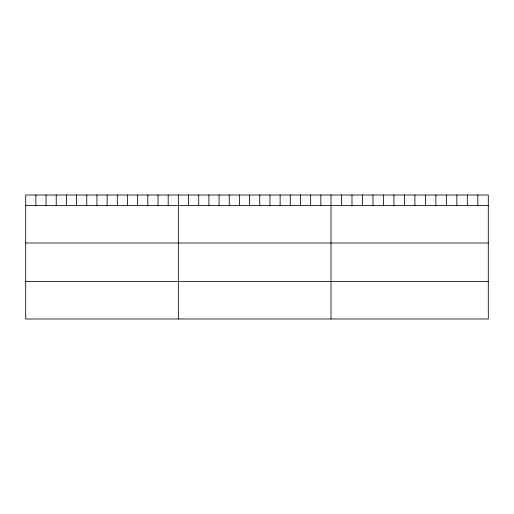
<?xml version="1.0" encoding="UTF-8"?>
<svg xmlns="http://www.w3.org/2000/svg" width="514" height="514" viewBox="0 0 514 514"><rect width="100%" height="100%" fill="white"/><g stroke="black" fill="none" stroke-linecap="round" stroke-linejoin="round"><path stroke-width="0.77" d="M488.3 205.581L488.3 318.988L25.7 318.988L25.7 195.012L488.3 195.012L488.3 205.581L25.7 205.581M25.7 243.006L488.3 243.006M25.7 281.569L488.3 281.569M477.814 195.012L477.814 205.581M467.329 195.012L467.329 205.581M456.843 195.012L456.843 205.581M446.358 195.012L446.358 205.581M435.872 195.012L435.872 205.581M425.386 195.012L425.386 205.581M414.901 195.012L414.901 205.581M404.415 195.012L404.415 205.581M393.93 195.012L393.93 205.581M383.444 195.012L383.444 205.581M372.958 195.012L372.958 205.581M362.473 195.012L362.473 205.581M351.987 195.012L351.987 205.581M341.502 195.012L341.502 205.581M331.016 195.012L331.016 318.988M320.839 195.012L320.839 205.581M310.662 195.012L310.662 205.581M300.484 195.012L300.484 205.581M290.307 195.012L290.307 205.581M280.13 195.012L280.13 205.581M269.953 195.012L269.953 205.581M259.776 195.012L259.776 205.581M249.598 195.012L249.598 205.581M239.421 195.012L239.421 205.581M229.244 195.012L229.244 205.581M219.067 195.012L219.067 205.581M208.89 195.012L208.89 205.581M198.712 195.012L198.712 205.581M188.535 195.012L188.535 205.581M178.358 195.012L178.358 318.988M168.181 195.012L168.181 205.581M158.004 195.012L158.004 205.581M147.826 195.012L147.826 205.581M137.649 195.012L137.649 205.581M127.472 195.012L127.472 205.581M117.295 195.012L117.295 205.581M107.118 195.012L107.118 205.581M96.94 195.012L96.94 205.581M86.763 195.012L86.763 205.581M76.586 195.012L76.586 205.581M66.409 195.012L66.409 205.581M56.232 195.012L56.232 205.581M46.054 195.012L46.054 205.581M35.877 195.012L35.877 205.581"/></g></svg>
